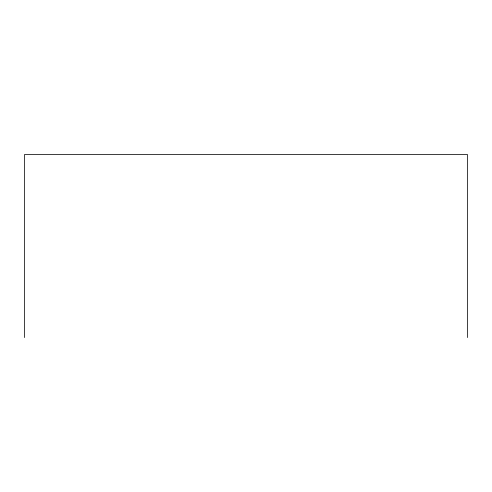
<?xml version="1.0" encoding="UTF-8"?>
<svg xmlns="http://www.w3.org/2000/svg" width="492" height="492" viewBox="0 0 492 492"><rect width="100%" height="100%" fill="white"/><g stroke="black" fill="none" stroke-linecap="round" stroke-linejoin="round"><path stroke-width="0.74" d="M467.4 337.555L467.4 154.445L24.6 154.445L24.6 337.555"/></g></svg>
